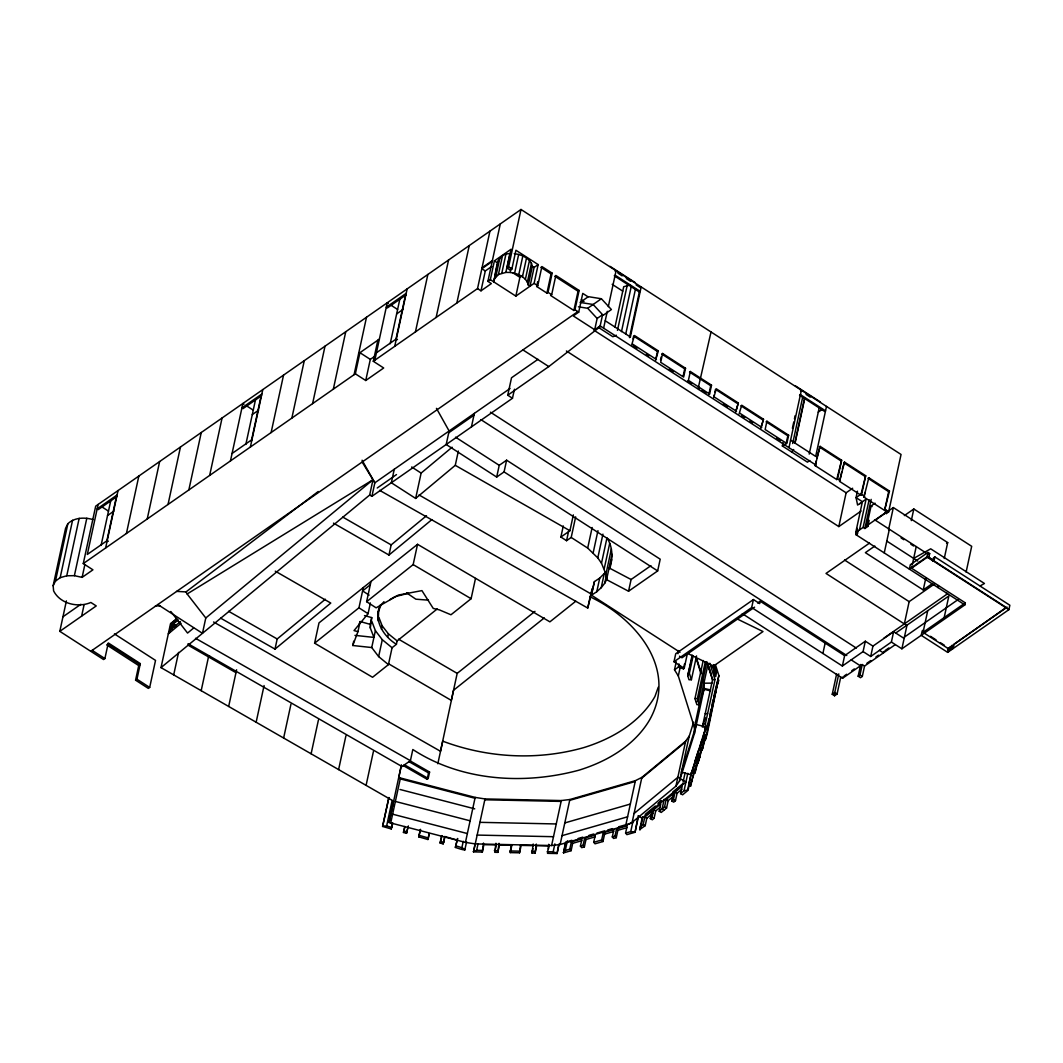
<?xml version="1.0" encoding="UTF-8"?>
<svg xmlns="http://www.w3.org/2000/svg" width="1063" height="1063" viewBox="0 0 1063 1063"><rect width="100%" height="100%" fill="white"/><g stroke="black" fill="none" stroke-linecap="round" stroke-linejoin="round"><path stroke-width="1.5" d="M609.684 568.732C613.006 558.553 612.939 547.073 606.973 537.865L601.499 563.204L605.937 574.166L606.574 579.641L628.552 591.227L657.665 570.924L660.203 559.191L506.613 460.186L499.225 465.328L496.687 477.061L446.194 444.507L449.118 430.993L436.455 408.351M494.268 279.077L493.79 281.894C496.58 271.862 494.933 253.605 509.895 253.619L505.829 272.407L498.414 274.546L494.268 279.077L498.321 260.289M652.735 813.381L646.796 818.284L645.201 825.672L639.674 829.552L640.152 827.014L643.181 824.516L644.776 817.128L651.911 811.242L650.304 818.63L652.323 819.786L654.104 818.324L655.698 810.936L660.455 807.016M704.131 682.366L704.198 688.425L694.471 733.404L679.496 781.039L675.935 786.142L632.14 822.377L625.682 825.632L560.135 844.5L551.591 845.537L475.267 843.916L465.448 842.388L389.085 822.549L393.562 801.143L161.018 667.617L170.518 623.689L176.644 618.613M401.362 765.333L398.798 777.571L475.174 797.409L484.994 798.938L561.317 800.559L569.861 799.522L635.408 780.654L641.866 777.398L685.648 741.163L689.223 736.061L679.496 781.039M114.445 633.907L155.53 660.402L149.684 687.429L148.315 688.386L135.572 680.174L136.941 679.217L140.316 663.604L108.28 642.942L104.892 658.555L103.523 659.525L59.807 631.342L96.241 605.937L90.873 602.469C78.064 608.009 60.139 603.89 53.602 590.882L53.15 585.74L65.574 528.298L67.859 523.7C74.503 517.402 84.615 517.136 92.986 519.581M53.15 585.74L55.435 581.142L67.859 523.7M55.435 581.142L60.166 577.687L72.576 520.245M60.166 577.687L66.756 575.774L79.167 518.332M59.807 631.342L66.398 600.901M66.756 575.774L74.383 575.668L86.807 518.226M74.383 575.668L82.117 577.368L92.933 569.821L83.273 563.589L95.697 506.147L521.003 209.477L901.052 454.472L888.641 511.914L886.276 513.562L885.253 512.898L866.81 525.76L867.833 526.424L869.162 520.325M82.117 577.368L84.867 564.599M98.128 504.447L87.312 554.448L107.23 540.562L108.346 541.28M81.625 616.128L84.07 604.807M101.078 545.412L110.685 500.992M106.592 542.077L116.717 495.305M105.622 548.003L118.046 490.548M126.417 533.493L138.841 476.038M147.226 518.97L159.649 461.528M168.034 504.46L180.458 447.018M135.572 680.174L138.947 664.561M188.842 489.95L201.266 432.508M171.542 622.838L169.362 632.963L168.326 633.827L181.042 623.303M176.79 619.091L171.728 623.277L170.279 629.974L180.418 621.576M171.754 629.402L172.445 626.227M172.007 629.469L173.163 624.114L178.239 619.915M209.65 475.427L222.074 417.985M173.694 674.899L178.571 652.376M230.458 460.917L242.882 403.475L243.985 404.192M161.018 667.617L369.672 495.026L372.98 479.745L205.784 617.988L202.475 633.322L157.829 604.541M245.832 444.454L255.439 400.02M251.346 441.118L261.113 395.941M250.376 447.031L262.8 389.589M201.186 690.684L208.494 656.894L209.637 656.097M271.118 432.561L283.542 375.119M228.665 706.457L236.597 669.77M291.86 418.091L304.284 360.649M312.602 403.634L325.012 346.193M256.143 722.242L264.076 685.555M220.719 618.188L274.998 649.108L277.191 638.969L325.358 599.213M333.33 389.164L345.754 331.722M354.072 374.694L366.496 317.252M83.273 563.589L355.348 373.804L359.919 352.69L370.309 359.387L374.149 356.703M283.635 738.028L290.943 704.238M355.348 373.804L365.738 380.514L370.309 359.387M365.738 380.514L383.69 367.984L373.299 361.287L377.87 340.173M374.814 360.237L387.238 302.796L388.34 303.5M437.238 608.94L397.137 640.909L396.406 644.284L392.074 647.739L388.42 664.627L372.568 677.277L314.608 643.168L318.993 622.891L417.546 544.322L549.89 621.842L575.787 601.206M390.187 343.761L399.794 299.341M395.702 340.426L405.468 295.262M394.732 346.339L407.156 288.897M311.114 753.8L318.422 720.01M369.672 495.026L371.917 496.315L374.84 482.801L362.071 460.226M415.434 331.908L427.858 274.453M314.608 643.168L358.949 607.81L363.333 587.533M388.42 664.627L378.641 656.589L371.731 647.54L352.77 645.507L353.713 641.162M352.77 645.507L357.939 631.674L360.131 621.536L370.269 624.353L370.296 627.914L373.924 637.401L354.962 635.368M394.267 469.248L391.343 482.761L415.646 498.427L455.27 465.328L458.352 451.071M475.493 578.431L471.108 598.708L450.964 614.773L439.444 609.91L433.226 608.408L421.931 590.616L398.426 595.041L376.116 607.823L366.629 601.698L371.014 581.421M357.939 631.674L354.019 630.585L368.064 613.696L370.389 602.947M436.136 317.465L448.559 260.023M338.605 769.585L345.913 735.795M370.269 624.353L371.731 617.603L364.489 615.583M370.296 627.914L371.731 617.603M333.476 523.129L388.965 555.032L391.157 544.894L426.489 515.741M396.406 644.284C383.398 636.418 372.728 619.516 380.554 604.608M371.731 647.54L375.385 630.651L371.758 621.164M378.176 620.845L378.76 609.192M381.458 629.243L382.188 625.868L378.906 617.47M378.641 656.589L382.295 639.7L375.385 630.651M456.838 303.021L469.248 245.58M415.646 498.427L421.121 473.088L452.081 447.231M387.663 637.215L388.394 633.84L382.188 625.868M366.629 601.698L413.162 564.599L417.546 544.322M366.084 785.358L373.392 751.568M373.299 361.287L477.539 288.578L489.95 231.136M477.539 288.578L480.994 290.824L485.299 270.945L491.77 266.428M480.994 290.824L491.345 283.595L487.89 281.363L500.301 223.921M490.335 279.662L494.388 260.873L511.064 249.247L506.998 268.035L510.28 270.148L511.874 269.045L515.927 250.257L538.157 264.581L534.104 283.369L515.847 296.112L490.335 279.662L487.89 281.363M495.836 276.579L499.902 257.791M498.414 274.546L502.48 255.758M501.816 273.125L505.882 254.336M392.779 823.028L391.237 828.941L382.6 826.443L388.792 797.821M382.6 826.443L388.925 797.476M471.441 426.901L474.35 413.387M382.733 826.097L386.64 825.964L392.141 800.519M506.998 268.035L508.592 266.919L521.003 209.477M389.085 822.549L401.362 765.054M390.706 823.028L400.432 778.05M505.829 272.407L510.187 272.447L511.197 267.743M391.237 828.941L392.513 823.028M538.157 264.581L534.104 267.424L530.038 286.213L528.311 285.097C526.996 278.586 520.498 274.918 514.598 273.231L518.664 254.442L514.253 253.658M188.058 643.713L402.013 766.556L410.411 760.696L412.829 749.508C461.315 781.225 524.032 785.012 579.003 770.17A185.108 117.741 12.2 0 0 650.051 719.146C677.995 668.122 635.143 618.041 590.164 596.861L592.104 588.862M518.784 274.706L522.837 255.917L518.664 254.442M515.847 296.112L519.9 277.323L522.491 275.516M522.465 276.779L526.517 257.99L522.837 255.917M408.378 825.951L406.504 833.339L403.462 832.462L404.737 826.549M403.462 832.462L405.016 826.549M525.388 279.317L529.454 260.528L526.517 257.99M406.504 833.339L407.474 828.914M527.381 282.147L531.447 263.358L529.454 260.528M528.311 285.097L532.364 266.308L531.447 263.358M514.439 389.257L512.486 398.266L507.742 395.21L511.516 377.777L537.998 359.307M429.585 772.044L428.203 778.435L404.498 764.815L403.462 765.679L427.167 779.285L428.548 772.907L429.585 772.044L410.066 760.842M536.669 286.492L537.758 285.734L541.904 266.547L552.162 273.164L548.016 292.338L546.927 293.096L536.669 286.492L537.705 281.695M429.425 833.591L427.884 839.504L418.742 836.86L420.337 829.472M418.742 836.86L420.603 829.472M437.823 763.752L442.713 741.15C487.678 758.065 537.599 760.709 583.893 747.568A185.108 117.741 12.2 0 0 654.928 696.531L658.289 687.15M534.981 611.358L457.183 673.384L451.337 700.411L388.394 663.684M496.687 477.061L504.075 471.906L506.613 460.186M427.884 839.504L429.16 833.591M546.927 293.096L551.072 273.922L552.162 273.164M551.684 294.703L555.843 275.45L579.122 290.465L574.963 309.718L573.874 310.476L550.594 295.461L551.684 294.703L548.016 292.338M445.025 836.515L443.151 843.902L440.109 843.025L441.703 835.638M440.109 843.025L441.969 835.638M443.151 843.902L444.746 836.515M455.376 847.424L457.568 838.561L455.376 847.424C470.643 852.752 465.156 848.088 455.974 845.949M573.874 310.476L578.046 291.222L579.122 290.465M461.887 847.663L463.269 841.298M594.709 329.743L597.14 318.462L602.588 314.675L600.143 325.942L594.709 329.743L573.276 315.924L578.71 312.137L582.763 293.401L588.118 296.856M465.448 842.388L475.174 797.409M464.744 850.134L466.604 841.83M496.328 844.912L483.904 844.673L482.31 852.061L473.513 851.888L475.148 843.544M473.513 851.888L484.994 798.938M473.42 851.49L476.636 850.32L478.005 843.969M482.31 852.061L483.506 843.039M603.598 328.175L607.292 311.339M608.315 306.622L616.075 270.759L615.198 271.371M575.654 516.87L571.203 537.453L566.566 540.695L560.879 537.041L563.284 525.946M497.829 852.367L499.039 843.344L499.437 844.979L497.829 852.367L494.733 852.3L495.943 843.278M495.371 849.35L496.009 846.387M566.566 540.695L568.625 531.194M560.879 537.041L569.927 530.729L573.342 514.891M614.932 327.298L623.702 286.718L630.146 284.977M617.457 330.394L627.223 285.216M621.483 331.629L631.249 286.465M533.586 845.643L521.162 845.404L519.555 852.792L510.267 852.606L511.144 845.058M510.267 852.606L511.861 845.218L499.437 844.979M625.735 334.074L635.501 288.91M615.118 275.184L640.218 291.368L639.341 291.993L629.482 337.582L630.372 336.958L641.175 286.944L640.298 287.568L636.112 284.871M519.555 852.792L520.445 845.244M601.499 563.204L597.791 557.902L587.693 548.083L592.144 527.5M633.017 338.951L633.628 336.081L657.492 351.468L658.316 350.896L634.452 335.509L631.767 344.678M593.167 552.84L597.951 530.663M548.481 848.899L549.119 845.949L536.682 845.696L535.088 853.084L531.992 853.031L533.188 844.009M531.992 853.031L532.948 848.593M597.791 557.902L602.934 534.144M535.088 853.084L536.297 844.075M379.624 490.349L587.746 608.049L590.164 596.861M680.028 652.27L591.493 595.2L594.43 581.581L599.731 578.086L605.91 571.854M591.493 595.2L596.781 591.706L599.731 578.086M604.222 568.665L609.71 543.313M596.781 591.706L601.22 587.706L604.156 574.086M605.937 574.166L611.411 548.827M601.22 587.706L604.714 583.242L606.348 575.681M559.111 843.982L557.052 853.523L547.525 853.337L548.721 844.314L549.119 845.949M606.574 579.641L612.062 554.301M609.511 567.815L611.637 559.656M657.492 351.468L655.632 360.065L658.316 350.896M551.591 845.537L561.317 800.559M547.126 851.702L553.145 851.822L554.873 843.876M660.508 359.932L661.146 356.982M662.594 353.474L660.681 362.31L683.629 377.099L685.529 368.263L662.594 353.474L661.784 354.045L684.718 368.834L685.529 368.263M557.052 853.523L558.673 845.178M560.135 844.5L569.861 799.522M638.491 816.384L635.049 832.289L626.904 834.628L625.589 833.113L627.183 825.725L616.553 828.795L617.869 830.309L616.261 837.697L613.617 838.455L612.301 836.94L613.896 829.552L603.266 832.621L604.568 834.136L602.973 841.524L595.028 843.809L593.712 842.295L595.307 834.907L584.677 837.976L585.979 839.491L584.384 846.879L581.74 847.649L580.425 846.121L582.019 838.734L571.376 841.803L572.691 843.318L571.097 850.706L563.576 852.871L565.33 842.972M563.576 852.871L565.981 841.737M563.27 852.513L565.264 850.493L567.336 840.953M571.097 850.706L569.781 849.191L571.376 841.803M628.552 591.227L631.09 579.508L650.941 565.662M683.124 376.196L684.718 368.834M584.384 846.879L583.069 845.364L584.677 837.976M690.339 371.505L688.412 380.368L709.606 394.028L711.519 385.165L690.339 371.505L689.515 372.077L710.709 385.736L711.519 385.165M698.271 387.809L711.027 331.975M698.617 389.417L699.082 387.251M602.973 841.524L601.658 840.009L603.266 832.621M710.709 385.736L708.795 394.599L709.606 394.028M616.261 837.697L614.959 836.182L616.553 828.795M714.296 394.918L713.698 397.695L716.316 388.806L738.32 402.997L735.716 411.886L738.32 402.997M714.894 392.141L715.492 389.364L737.509 403.555M625.682 825.632L635.408 780.654M632.14 822.377L641.866 777.398M625.589 833.113L630.744 831.625L633.149 820.503M635.049 832.289L637.84 817.606M687.323 653.865L684.2 668.321L673.995 661.744L675.736 653.732L753.415 599.559L759.686 603.598L760.191 601.233L844.62 655.645L865.322 641.215L872.936 646.118L893.638 631.674L904.121 638.438M639.674 829.552L642.424 816.836M694.471 733.404L694.405 727.344L678.314 675.962L674.5 669.796L676.241 661.771M677.981 653.732L678.672 650.529M640.152 829.831L642.557 818.696M674.5 669.796L678.3 667.152L678.991 663.937M678.314 675.962L680.36 666.501M678.3 667.152L683.456 668.84L684.492 664.016M650.304 818.63L652.084 817.155L653.679 809.78L660.814 803.894L659.219 811.282L661.239 812.438L666.567 808.039L668.162 800.652L672.919 796.732M739.13 413.879L741.695 405.202L763.513 419.26L760.935 427.937L763.513 419.26M696.544 655.911L691.388 679.722L688.997 679.749L687.721 675.696L692.186 655.021M687.721 675.696L692.571 655.818M691.388 679.722L689.356 673.291L693.142 655.805M664.162 799.363L662.09 808.903L664.109 810.059M659.219 811.282L664.548 806.883L666.142 799.496L673.278 793.609L671.683 800.997L673.703 802.153L675.47 800.691L677.065 793.304L681.821 789.371M675.935 786.142L685.648 741.163M705.247 662.076L697.368 698.577L699.281 704.636L696.89 704.663L694.963 698.604L703.201 660.522M671.683 800.997L673.45 799.522L675.058 792.134L682.18 786.248L680.586 793.636L682.605 794.805L688.067 790.287L689.449 783.936M706.868 661.704L698.271 701.46L695.88 701.487M694.405 727.344L708.171 663.498M683.057 782.209L685.104 772.774M680.586 793.636L684.04 790.792L687.827 773.306M713.565 664.627L712.861 667.87L712.237 665.903M713.858 665.571L713.791 670.78L714.841 665.916L712.449 665.943M766.928 421.227L765.134 429.532L786.846 443.523L788.64 435.219L766.928 421.227L766.117 421.798L787.829 435.79L788.64 435.219M684.04 790.792L687.588 790.022L691.375 772.402M696.464 765.705L690.113 786.195L688.97 783.537L691.614 772.854L694.059 765.081L696.464 765.705L694.87 773.093L692.465 772.469L694.67 763.154L697.129 755.381L695.534 762.769L697.926 763.393L703.812 742.439L701.407 741.815L695.534 762.769M707.413 663.259L712.582 679.589L702.988 723.956L705.38 723.93L707.187 729.617L704.038 727.291L702.922 723.73M690.113 786.195L690.804 783.006M715.758 668.826L714.708 673.69L714.084 671.723L715.133 666.86L715.758 668.826L713.366 668.866M690.684 786.341L693.435 773.612M698.577 750.093L696.517 759.646L698.923 760.258L701.328 749.123M706.882 732.739L702.218 749.827L699.813 749.202L701.407 741.815M705.38 723.93L714.987 679.549L709.818 663.219M716.675 671.736L715.625 676.6L715 674.633L716.063 669.77L716.675 671.736L714.283 671.776M699.813 749.202L704.477 732.115L702.882 739.503L705.274 740.127L707.161 734.174L718.269 679.961L705.274 740.127M694.87 773.093L699.534 756.006L697.926 763.393M702.882 739.503L705.779 727.796M702.218 749.827L703.812 742.439M706.616 729.63L709.021 718.495M709.712 715.306L711.081 708.955M711.772 705.766L713.153 699.414M713.831 696.225L718.88 675.55L707.187 729.617M809.807 460.518L807.455 462.153L782.355 445.968L783.046 442.74M786.035 444.082L787.829 435.79M673.995 661.744L751.687 607.558L753.415 599.559M792.4 428.283L793.769 421.998M794.446 418.849L795.124 415.699M788.972 447.669L801.382 390.227L800.505 390.839M792.666 443.523L802.778 396.738M794.779 443.337L804.545 398.173M795.097 443.072L804.518 399.515M809.209 454.087L819.214 407.807M826.496 406.411L815.68 456.426L790.58 440.228M816.902 457.861L820.078 446.34L841.617 460.226L837.564 478.988L836.74 479.559L815.215 465.687L816.225 460.983M815.215 465.687L820.078 446.34M836.74 479.559L841.617 460.226M842.321 468.903L844.487 462.073L865.681 475.732L861.615 494.508L860.804 495.079L839.611 481.419L841.644 472.025M839.611 481.419L844.487 462.073M566.406 350.989L838.813 526.584L846.121 492.794L852.659 488.236M857.456 491.172L856.06 497.63L857.602 505.058L866.106 499.132L859.436 529.959M822.895 653.466L825.14 643.102M860.804 495.079L865.681 475.732M858.16 530.424L857.456 533.666L855.728 532.55L862.399 501.709L856.06 497.63L861.003 494.175M912.067 565.848L911.549 568.213L965.31 602.854L964.872 604.887L855.981 534.689L857.349 528.391M889.465 491.066L888.655 491.638L868.006 478.337L868.816 477.765L889.465 491.066L884.589 510.413L863.953 497.099L864.963 492.408M863.953 497.099L868.816 477.765M855.728 532.55L863.143 527.381L869.109 499.783M863.143 527.381L864.87 528.497L871.168 499.371M866.81 525.76L871.102 505.922L875.048 503.171M840.767 676.945L837.073 694.019L834.561 695.773L832.249 694.285L836.674 673.783M832.249 694.285L834.761 692.531L838.787 673.902M834.561 695.773L835.239 692.624M751.687 607.558L842.374 666.023L844.62 655.645M742.346 613.683L842.547 678.287L842.839 676.932M884.589 510.413L888.655 491.638M885.253 512.898L885.904 509.855M886.276 513.562L886.941 510.506M888.535 529.839L893.345 507.569L947.691 542.595L944.25 558.5M884.243 552.919L889.359 529.254M842.374 666.023L863.076 651.579L865.322 641.215M895.073 644.763L864.551 666.049L862.319 676.413L860.485 677.702L858.16 676.201L860.698 664.481M858.16 676.201L860.007 674.925L862.239 664.548L864.551 666.049M863.076 651.579L870.69 656.496L872.936 646.118M911.297 520.618L913.821 508.991L971.688 546.302L966.108 572.12M883.712 651.526L883.419 652.881L879.486 650.343M870.69 656.496L891.392 642.052L893.638 631.674M912.386 564.36L916.226 546.581M904.334 623.915L909.144 601.645L934.815 583.746M891.392 642.052L901.889 648.815L907.005 625.164M927.946 552.441L910.34 564.732L909.383 569.117L926.989 556.839L927.946 552.441L929.673 553.557L928.73 557.955M927.64 557.557L928.331 557.078L934.071 560.626L932.836 560.905L927.786 556.879L1006.236 607.451L947.585 648.935L948.448 649.493L952.568 646.623L951.704 646.065L947.585 648.935M928.331 557.078L928.185 557.756L928.876 557.278M874.836 546.05L865.375 552.654L923.242 589.952L925.753 578.338M932.836 560.905L933.5 557.862L934.869 556.906L1009.85 605.246L1008.907 609.644L947.651 652.363L921.222 635.329L922.179 630.93L923.548 629.974M933.925 561.304L934.869 556.906M927.72 610.72L923.043 632.339L965.31 602.854M937.991 587.56L938.43 585.54M944.17 617.603L948.847 595.971L895.79 632.977M947.651 652.363L948.289 649.427M948.302 650.171L952.421 647.287L953.285 647.845L949.166 650.729L948.448 649.493M949.02 651.406L949.166 650.729M951.704 646.065L951.85 645.387M952.421 647.287L952.568 646.623M953.139 648.523L954.096 644.138L1007.126 607.146M587.746 608.049L592.423 588.875M594.43 581.581L591.373 594.124L419.048 494.946M689.037 736.898L693.568 722.229M702.085 695.415L704.025 689.262L710.416 690.83M702.364 727.145L705.327 717.831M715.944 689.316L718.84 680.107M715.04 694.272L715.625 692.438M695.003 761.201L697.82 752.259M692.465 772.469L693.076 770.542L695.481 771.153M694.577 770.755L696.464 764.802M697.873 760.324L700.225 752.883M703.281 743.356L705.58 736.074M358.988 624.606L360.131 621.536M378.029 612.58L381.019 604.927L383.995 601.658M604.714 583.242L607.225 578.405M791.603 451.934L793.702 449.516M174.266 622.612L176.817 620.5M427.167 779.285L428.203 778.435M641.68 778.236L685.476 742.001M634.053 813.54L677.835 777.305M193.639 628.034L187.566 633.056L170.824 611.491M274.998 649.108L330.779 603.066L275.277 571.163M388.965 555.032L431.87 519.634M657.944 803.601L661.518 800.652L659.1 802.897M645.201 814.364L655.313 806.02M672.852 791.922L682.725 783.776M370.283 584.796L362.603 590.922L369.113 595.121M544.296 617.909L453.529 690.272L440.52 751.289L213.557 621.988M507.742 395.21L548.787 366.576L600.715 326.314M176.564 591.387L185.998 591.905L318.222 491.505M904.414 637.096L958.175 599.505M117.089 494.973L97.171 508.871L98.274 509.589L116.864 496.62M261.843 394.014L241.926 407.9L243.028 408.617L261.618 395.649M406.199 293.322L386.281 307.22L387.384 307.925L405.973 294.969M107.536 515.555L113.834 511.17M252.29 414.583L258.588 410.198M396.645 313.904L402.93 309.506M358.643 353.58L379.385 339.11M482.031 267.796L492.382 260.581M492.182 261.498L481.831 268.713L485.299 270.945M232.066 453.489L251.984 439.59M376.422 352.796L396.34 338.911L397.456 339.629M62.956 616.779L80.921 604.262M90.78 651.313L577.847 311.579M578.445 306.808L587.693 308.283L601.379 298.743L611.411 309.546L603.159 315.299L593.141 304.496L580.106 302.423L588.344 296.67L601.379 298.743M510.107 388.447L374.84 482.801L362.191 462.086M448.719 432.787L473.965 415.181M377.232 488.01L396.486 474.576M371.917 496.315L512.486 398.266M818.271 412.152L821.938 409.587M782.355 445.968L784.8 444.268M859.847 503.782L862.266 502.095M838.813 526.584L861.096 511.037M875.686 519.887L885.187 513.256M887.911 511.356L893.345 507.569M757.64 603.013L760.191 601.233M855.981 534.689L857.456 533.666M864.87 528.497L867.833 526.424M754.584 607.159L681.994 657.784L679.496 656.163M683.456 668.84L684.2 668.321M904.361 515.582L913.821 508.991M869.507 543.1L826.017 573.435L906.646 625.416M928.305 554.514L929.673 553.557M946.588 543.366L947.691 542.595M911.549 568.213L927.786 556.879M923.242 589.952L932.49 583.507M883.978 638.106L947.558 593.765L946.176 592.875M844.115 676.041L846.666 674.261M851.769 670.713L854.32 668.933M842.547 678.287L862.239 664.548M866.89 663.259L870.783 660.561M875.952 656.947L878.543 655.14M885.014 650.622L888.894 647.925M901.889 648.815L964.872 604.887M704.065 735.742L707.161 734.174M185.998 591.905L187.141 593.965L372.98 479.745M389.789 599.691L394.772 596.755L408.351 593.3M913.675 558.407L930.696 548.827L984.444 583.481L980.192 585.872M616.407 335.23L612.899 336.732L598.363 327.364M569.688 800.373L635.222 781.504M564.812 822.921L630.346 804.053M562.048 835.664L627.595 816.796M567.204 841.644L571.867 840.302M578.113 838.508L582.79 837.152M589.022 835.359L593.699 834.017M596.808 833.113L604.608 830.867M607.717 829.977L612.394 828.622M618.626 826.828L632.658 822.789M572.691 843.318L581.806 840.7M585.979 839.491L595.107 836.86M604.568 834.136L613.696 831.505M617.869 830.309L626.984 827.678M565.264 850.493L569.781 849.191M580.425 846.121L583.069 845.364M593.712 842.295L601.658 840.009M612.301 836.94L614.959 836.182M712.582 679.589L714.987 679.549M694.963 698.604L697.368 698.577M705.221 713.645L707.613 713.605M711.971 683.124L703.945 683.203L702.975 680.094M476.636 850.32L481.911 850.427M494.335 850.666L497.444 850.732M509.868 850.971L519.169 851.157M531.593 851.397L534.689 851.463M484.808 799.775L561.131 801.409M479.931 822.337L556.255 823.958M477.181 835.08L553.504 836.701M155.464 605.777L160.354 606.056M630.744 831.625L634.744 831.917M428.469 600.157L415.859 599.187L406.544 592.822M510.187 272.447L514.598 273.231M704.198 688.425L710.589 689.98M702.018 739.888L704.424 740.499M700.424 747.276L702.829 747.887M698.962 749.588L701.367 750.199M697.368 756.976L699.76 757.587M694.67 763.154L697.076 763.765M691.614 772.854L694.019 773.465M690.02 780.242L692.412 780.853M400.259 778.887L474.988 798.26M399.994 789.477L474.723 808.85M395.383 801.449L470.112 820.809M392.619 814.192L467.361 833.551M446.274 836.953L456.984 840.036M386.64 825.964L391.822 827.452M404.06 830.987L407.102 831.864M419.327 835.385L428.469 838.016M440.693 841.551L443.736 842.428M553.145 851.822L556.959 853.124M737.47 619.091L763.008 631.542L713.525 666.063L687.987 653.599M609.112 567.921L631.09 579.508M455.27 465.328L569.927 530.729M228.625 611.305L277.191 638.969M195.526 638.292L410.411 760.696M342.778 517.083L391.157 544.894M679.191 778.076L685.954 781.956L642.065 818.165L638.052 815.853M675.058 792.134L677.065 793.304M673.45 799.522L675.47 800.691M666.142 799.496L668.162 800.652M664.548 806.883L666.567 808.039M653.679 809.78L655.698 810.936M652.084 817.155L654.104 818.324M644.776 817.128L646.796 818.284M643.181 824.516L645.201 825.672M175.873 625.31L172.99 623.662L172.777 624.632L175.594 626.253M171.728 623.277L173.163 624.114M171.741 625.496L174.558 627.104M409.029 761.693L428.548 772.907M187.872 645.055L235.973 672.666M398.532 639.155L457.183 673.384M413.162 564.599L471.108 598.708M610.042 266.361L635.143 282.545M795.35 385.829L820.463 402.013M617.975 273.178L622.161 275.875M626.346 278.572L630.532 281.27M806.086 394.439L810.272 397.137M614.241 275.795L639.341 291.993M612.182 284.326L622.745 291.142M554.753 276.207L578.046 291.222M540.815 267.305L551.072 273.922M819.267 446.912L840.806 460.797M843.677 462.644L864.857 476.304M532.364 266.308L534.104 267.424M581.341 299.779L584.025 301.507M740.884 405.774L762.689 419.832M605.259 320.774L630.372 336.958M632.591 344.106L656.456 359.493M714.509 397.137L736.526 411.328M739.954 413.308L761.759 427.366M633.096 345.541L637.069 348.093M646.357 354.085L649.001 355.786M669.318 368.967L673.357 371.572M741.854 415.633L744.578 417.387M750.04 420.908L752.763 422.662M776.535 437.969L780.601 440.587M687.602 380.939L691.601 383.517M702.218 390.36L706.164 392.911M723.332 403.913L727.451 406.571M508.592 266.919L511.874 269.045M534.104 283.369L537.758 285.734M574.963 309.718L578.71 312.137M600.143 325.942L816.025 465.116M837.564 478.988L840.434 480.848M861.615 494.508L864.764 496.527M885.413 509.841L888.641 511.914M494.388 260.873L497.856 263.106M513.017 272.885L519.9 277.323M871.102 505.922L872.125 506.586M593.872 330.181L846.121 492.794M874.557 519.714L925.634 552.654M901.079 537.918L903.856 539.712M910.832 544.203L913.609 546.01M926.989 556.839L1008.907 609.644M886.794 541.08L917.807 561.078M522.916 349.9L548.787 366.576M844.567 560.028L909.144 601.645M930.524 636.312L936.078 639.899M940.25 642.584L944.422 645.281M924.411 633.229L947.731 648.257M390.985 305.214L397.602 309.479M490.455 412.218L856.326 648.071M480.928 419.659L846.786 655.512M851.197 659.897L860.405 665.837M860.007 674.925L862.319 676.413M455.549 437.185L499.225 465.328M504.075 471.906L657.665 570.924M834.761 692.531L837.073 694.019M571.203 537.453L587.693 548.083M411.673 466.989L421.121 473.088M246.643 405.893L253.246 410.159M358.949 607.81L368.064 613.696M101.875 506.865L108.492 511.13M111.084 646.596L113.861 648.39M92.162 650.357L104.892 658.555M136.941 679.217L149.684 687.429M388.394 633.84L397.137 640.909M382.295 639.7L392.074 647.739M587.693 308.283L597.14 318.462M187.141 593.965L205.784 617.988M715.412 664.601L718.88 675.55M708.808 666.647L711.28 674.447M707.639 664.362L712.582 679.975M696.823 659.007L701.208 673.025M695.667 656.735L701.022 673.862M696.385 724.567L681.41 772.203L690.884 774.714L705.978 726.906L696.385 724.567M108.054 643.952L106.685 644.909L138.735 665.571L140.103 664.614L108.054 643.952M800.426 394.652L799.549 395.263L824.662 411.447L825.539 410.836L800.426 394.652"/></g></svg>
